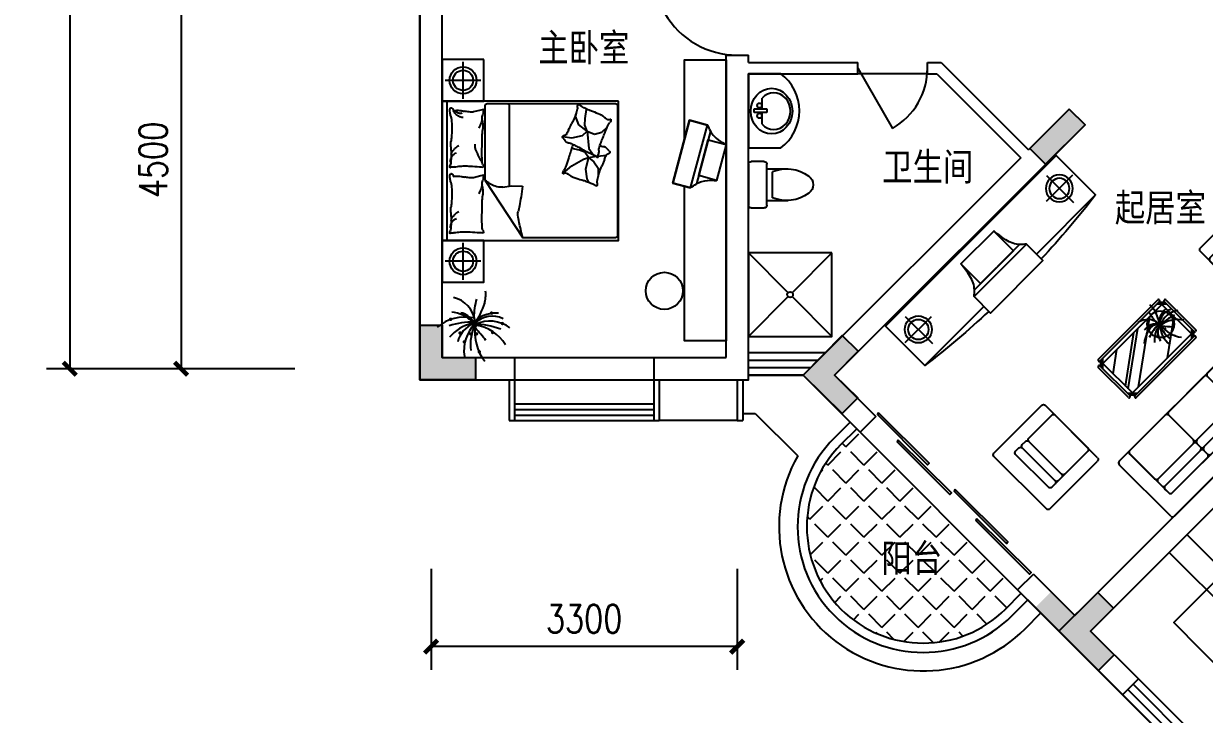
# Model space of a CAD drawing. Header units: millimetres. Extents: x 1169 to 36657, y 626 to 30409.
# Drawn here: x 2919 to 15647, y 15101 to 22548 of the extents above; entities that cross this region are included whole.
import ezdxf
from ezdxf.enums import TextEntityAlignment as Align

# ---------------------------------------------------------------- set-up
doc = ezdxf.new("R2010")
doc.units = ezdxf.units.MM
for name, color, linetype in [('COLUMN', 7, 'Continuous'), ('GROUND', 2, 'Continuous'), ('JIAJU', 30, 'Continuous'), ('PUB_DIM', 3, 'Continuous'), ('PUB_TEXT', 7, 'Continuous'), ('STAIR', 2, 'Continuous'), ('WALL', 4, 'Continuous'), ('WINDOW', 5, 'Continuous'), ('WINDOW_TEXT', 7, 'Continuous'), ('面积线', 1, 'Continuous')]:
    doc.layers.add(name, color=color, linetype=linetype)
doc.styles.add('-黑体', font='simhei.ttf')
doc.styles.add('CHINA', font='romant', dxfattribs={"width": 0.8, "height": 150, "bigfont": 'fs64f'})
doc.styles.add('DIM_FONT', font='SIMPLEX.shx', dxfattribs={"width": 0.8})
doc.styles.add('SIMPLEX', font='SIMPLEX.SHX')
doc.styles.get("Standard").update_dxf_attribs({"font": 'arial.ttf'})
doc.dimstyles.new('DIMN', dxfattribs={"dimtxt": 300, "dimasz": 1, "dimexe": 250, "dimexo": 300, "dimgap": 150, "dimtad": 1, "dimdec": 0, "dimdsep": 46, "dimtxsty": 'DIM_FONT', "dimblk": '_DIMX', "dimblk1": 'ARCHTICK', "dimblk2": 'ARCHTICK', "dimcen": 0.1, "dimclrt": 7, "dimadec": 0, "dimazin": 0, "dimtfac": 1, "dimtdec": 0, "dimtix": 1, "dimtmove": 2, "dimatfit": 3, "dimldrblk": '_DIMX', "dimfxl": 1, "dimtolj": 1, "dimtzin": 0, "dimarcsym": 0})

# ---------------------------------------------------------------- blocks, each defined once
blk = doc.blocks.new('M_C57NTX')
for p, q in [((-427, 268), (-471, 224)), ((-399, 268), (-471, 196)), ((-446, 283), (-446, 278)), ((-436, 293), (473, 293)), ((-436, 268), (473, 268)), ((436, 268), (509, 196)), ((465, 268), (509, 224)), ((483, 283), (483, 278)), ((-496, -226), (-496, 233)), ((-486, 243), (-481, 243)), ((-471, -226), (-471, 233)), ((-431, 72), (-217, 228)), ((-431, -116), (43, 228)), ((-431, -159), (102, 228)), ((-336, -222), (283, 228)), ((509, 233), (509, -226)), ((524, 243), (519, 243)), ((534, 233), (534, -226)), ((106, -222), (469, 42)), ((-486, -236), (-481, -236)), ((-399, -262), (-471, -189)), ((-427, -262), (-471, -218)), ((436, -262), (509, -189)), ((465, -262), (509, -218)), ((524, -236), (519, -236)), ((-446, -277), (-446, -272)), ((473, -262), (-436, -262)), ((473, -287), (-436, -287)), ((483, -277), (483, -272))]:
    blk.add_line(p, q)
blk.add_lwpolyline([(-431, -222), (-431, 228), (469, 228), (469, -222)], close=True)
at = {"const_width": 12}
for points in [[(123, 120, 1), (135, 120, 1)], [(225, 150, 1), (237, 150, 1)], [(253, 126, 1), (265, 126, 1)], [(409, 163, 1), (421, 163, 1)], [(189, 24, 1), (201, 24, 1)], [(264, 18, 1), (276, 18, 1)], [(277, 84, 1), (289, 84, 1)], [(288, 107, 1), (300, 107, 1)], [(294, 93, 1), (306, 93, 1)], [(297, 74, 1), (309, 74, 1)], [(305, 18, 1), (317, 18, 1)], [(308, 87, 1), (320, 87, 1)], [(418, 27, 1), (430, 27, 1)], [(486, 90, 1), (498, 90, 1)], [(220, -38, 1), (232, -38, 1)], [(324, -108, 1), (336, -108, 1)]]:
    blk.add_lwpolyline(points, format="xyb", close=True, dxfattribs=at)
blk.add_circle((308, 86), 144)
for centre, radius, start, end in [((-436, 283), 10, 90, 180), ((-436, 278), 10, 180, 270), ((109, 83), 193, 6.9904, 78.0284), ((781, 125), 490, 163.8561, 179.1105), ((156, 293), 219, 342.9456, 6.4814), ((473, 283), 10, 0, 90), ((473, 278), 10, 270, 0), ((-486, 233), 10, 90, 180), ((-481, 233), 10, 0, 90), ((228, -157), 293, 78.5516, 130.9815), ((110, -88), 259, 48.7581, 83.8624), ((176, 42), 126, 28.8901, 78.4579), ((-395, 504), 810, 328.9873, 340.361), ((421, -27), 169, 62.9909, 135.9102), ((448, -69), 233, 85.8741, 126.9558), ((519, 233), 10, 90, 180), ((524, 233), 10, 0, 90), ((280, -402), 502, 88.3286, 108.729), ((344, -194), 291, 103.0452, 139.7766), ((364, -84), 190, 114.0956, 166.2953), ((482, -98), 260, 134.4861, 189.3762), ((613, -62), 346, 155.0888, 185.9637), ((267, -555), 642, 70.5249, 87.8244), ((624, 28), 325, 171.2496, 218.2333), ((404, -128), 234, 53.3231, 115.7633), ((-1013, -1156), 1790, 39.0488, 42.6799), ((269, -208), 287, 31.315, 82.1378), ((-486, -226), 10, 180, 270), ((-481, -226), 10, 270, 0), ((519, -226), 10, 180, 270), ((524, -226), 10, 270, 0), ((-436, -272), 10, 90, 180), ((-436, -277), 10, 180, 270), ((473, -272), 10, 0, 90), ((473, -277), 10, 270, 0)]:
    blk.add_arc(centre, radius, start, end)
at = {"style": 'DIM_FONT', "width": 0.8, "flags": 9}
for tag in ['XSIZE', 'YSIZE']:
    blk.add_attdef(tag, (0, 0), '', height=0.5, dxfattribs=at)
blk = doc.blocks.new('U_A10HSO')
at = {"layer": 'JIAJU', "rotation": 270}
blk.add_blockref('M_C57NTX', (-293, 19), dxfattribs=at)
at = {"style": 'DIM_FONT', "width": 0.8, "flags": 9}
for tag in ['XSIZE', 'YSIZE']:
    blk.add_attdef(tag, (0, 0), '', height=0.5, dxfattribs=at)
blk = doc.blocks.new('M_C34MSO')
for p, q in [((-1058, -186), (-1058, 600)), ((-1031, 627), (1015, 627)), ((-896, 8), (-896, 627)), ((881, -19), (881, 627)), ((1042, -186), (1042, 600)), ((-869, -19), (881, -19)), ((-1031, -213), (1015, -213))]:
    blk.add_line(p, q)
for points in [[(-869, 196), (-331, 196, 0.414214), (-304, 223), (-304, 600, 0.414214), (-331, 627), (-869, 627, 0.414214), (-896, 600), (-896, 223, 0.414214)], [(-277, 196), (261, 196, 0.414214), (288, 223), (288, 600, 0.414214), (261, 627), (-277, 627, 0.414214), (-304, 600), (-304, 223, 0.414214)], [(315, 196), (854, 196, 0.414214), (881, 223), (881, 600, 0.414214), (854, 627), (315, 627, 0.414214), (288, 600), (288, 223, 0.414214)], [(-869, 89), (-331, 89, 0.414214), (-304, 115), (-304, 169, 0.414214), (-331, 196), (-869, 196, 0.414214), (-896, 169), (-896, 115, 0.414214)], [(-277, 89), (261, 89, 0.414214), (288, 115), (288, 169, 0.414214), (261, 196), (-277, 196, 0.414214), (-304, 169), (-304, 115, 0.414214)], [(315, 89), (854, 89, 0.414214), (881, 115), (881, 169, 0.414214), (854, 196), (315, 196, 0.414214), (288, 169), (288, 115, 0.414214)], [(-869, -19), (-331, -19, 0.414214), (-304, 8), (-304, 62, 0.414214), (-331, 89), (-869, 89, 0.414214), (-896, 62), (-896, 8, 0.414214)], [(-277, -19), (261, -19, 0.414214), (288, 8), (288, 62, 0.414214), (261, 89), (-277, 89, 0.414214), (-304, 62), (-304, 8, 0.414214)], [(315, -19), (854, -19, 0.414214), (881, 8), (881, 62, 0.414214), (854, 89), (315, 89, 0.414214), (288, 62), (288, 8, 0.414214)]]:
    blk.add_lwpolyline(points, format="xyb", close=True)
for centre, start, end in [((-1031, 600), 90, 180), ((1015, 600), 0, 90), ((-869, 8), 180, 270), ((854, 8), 270, 0), ((-1031, -186), 180, 270), ((1015, -186), 270, 0)]:
    blk.add_arc(centre, 26.9, start, end)
at = {"width": 0.8, "flags": 9}
for tag in ['XSIZE', 'YSIZE']:
    blk.add_attdef(tag, (0, 0), '', height=0.5, dxfattribs=at)
blk = doc.blocks.new('U_A8GCQ')
at = {"layer": 'JIAJU', "rotation": 90}
blk.add_blockref('M_C34MSO', (-213, 8), dxfattribs=at)
at = {"style": 'DIM_FONT', "width": 0.8, "flags": 9}
for tag in ['XSIZE', 'YSIZE']:
    blk.add_attdef(tag, (0, 0), '', height=0.5, dxfattribs=at)
blk = doc.blocks.new('_WBLK')
for p, q in [((-0.5, 0.5), (0.5, 0.5)), ((0.5, 0.167), (-0.5, 0.167)), ((0.5, -0.167), (-0.5, -0.167)), ((-0.5, -0.5), (0.5, -0.5))]:
    blk.add_line(p, q)
at = {"layer": 'WINDOW_TEXT', "style": 'SIMPLEX', "flags": 9}
blk.add_attdef('A', text='', height=1, dxfattribs=at).set_placement((0, 1.5), align=Align.MIDDLE)
blk = doc.blocks.new('_DIMX')
at = {"const_width": 50}
blk.add_lwpolyline([(-70, -70), (70, 70)], dxfattribs=at)
blk = doc.blocks.new('*D90')
at = {"layer": 'DEFPOINTS', "color": 0, "transparency": 16777216}
for p in [(6144, 27328), (3416, 18828), (6144, 18828)]:
    blk.add_point(p, dxfattribs=at)
at = {"layer": 'PUB_DIM', "color": 0, "lineweight": -2, "transparency": 16777216}
for p, q in [((5844, 27328), (3166, 27328)), ((3416, 27327), (3416, 18829)), ((5844, 18828), (3166, 18828))]:
    blk.add_line(p, q, dxfattribs=at)
for p, rotation in [((3416, 27328), 90), ((3416, 18828), 270)]:
    blk.add_blockref('_DIMX', p, dxfattribs=dict(at, rotation=rotation))
at = {"layer": 'PUB_DIM', "color": 7, "transparency": 16777216, "insert": (3116, 23078), "char_height": 300, "attachment_point": 5, "rotation": 90, "style": 'DIM_FONT'}
blk.add_mtext('\\A1;8500', dxfattribs=at)
blk = doc.blocks.new('_ARCHTICK')
at = {"color": 0, "linetype": 'ByBlock', "const_width": 0.15}
blk.add_lwpolyline([(-0.5, -0.5), (0.5, 0.5)], dxfattribs=at)
blk = doc.blocks.new('*D94')
at = {"layer": 'DEFPOINTS', "color": 0, "transparency": 16777216}
for p in [(6144, 23328), (4616, 18828), (6144, 18828)]:
    blk.add_point(p, dxfattribs=at)
at = {"layer": 'PUB_DIM', "color": 0, "lineweight": -2, "transparency": 16777216}
for p, q in [((5844, 23328), (4366, 23328)), ((4616, 23327), (4616, 18829)), ((5844, 18828), (4366, 18828))]:
    blk.add_line(p, q, dxfattribs=at)
for p, rotation in [((4616, 23328), 90), ((4616, 18828), 270)]:
    blk.add_blockref('_DIMX', p, dxfattribs=dict(at, rotation=rotation))
at = {"layer": 'PUB_DIM', "color": 7, "transparency": 16777216, "insert": (4316, 21078), "char_height": 300, "attachment_point": 5, "rotation": 90, "style": 'DIM_FONT'}
blk.add_mtext('\\A1;4500', dxfattribs=at)
blk = doc.blocks.new('*D95')
at = {"layer": 'DEFPOINTS', "color": 0, "transparency": 16777216}
for p in [(7311, 16972), (10611, 16972), (7311, 15832)]:
    blk.add_point(p, dxfattribs=at)
at = {"layer": 'PUB_DIM', "color": 0, "lineweight": -2, "transparency": 16777216}
for p, q in [((7311, 16672), (7311, 15582)), ((10611, 16672), (10611, 15582)), ((10610, 15832), (7312, 15832))]:
    blk.add_line(p, q, dxfattribs=at)
at = {"layer": 'PUB_DIM', "color": 0, "lineweight": -2, "transparency": 16777216, "rotation": 180}
blk.add_blockref('_DIMX', (7311, 15832), dxfattribs=at)
at = {"layer": 'PUB_DIM', "color": 0, "lineweight": -2, "transparency": 16777216}
blk.add_blockref('_DIMX', (10611, 15832), dxfattribs=at)
at = {"layer": 'PUB_DIM', "color": 7, "transparency": 16777216, "insert": (8961, 16132), "char_height": 300, "attachment_point": 5, "style": 'DIM_FONT'}
blk.add_mtext('\\A1;3300', dxfattribs=at)
blk = doc.blocks.new('00417160123020')
for p, q in [((-750, 90), (750, 90)), ((-750, 29.7), (750, 29.7)), ((-750, -29.7), (750, -29.7)), ((-750, -90), (750, -90))]:
    blk.add_line(p, q)
at = {"style": 'SIMPLEX', "flags": 9}
blk.add_attdef('A', text='', height=1, dxfattribs=at).set_placement((0, 0), align=Align.MIDDLE)
blk = doc.blocks.new('M_C33SQR')
for p, q in [((392, 780), (-408, 780)), ((-433, 755), (-433, 25)), ((417, 755), (417, 25)), ((242, 600), (-258, 600)), ((267, 575), (267, 0)), ((392, 0), (-408, 0))]:
    blk.add_line(p, q)
for points in [[(242, 600), (-258, 600, 0.414214), (-283, 575), (-283, 525, 0.414214), (-258, 500), (242, 500, 0.414214), (267, 525), (267, 575, 0.414214)], [(242, 500), (-258, 500, 0.414214), (-283, 475), (-283, 425, 0.414214), (-258, 400), (242, 400, 0.414214), (267, 425), (267, 475, 0.414214)], [(242, 400), (-258, 400, 0.414214), (-283, 375), (-283, 25, 0.414214), (-258, 0), (242, 0, 0.414214), (267, 25), (267, 375, 0.414214)]]:
    blk.add_lwpolyline(points, format="xyb", close=True)
for centre, start, end in [((-408, 755), 90, 180), ((392, 755), 0, 90), ((242, 575), 0, 90), ((-408, 25), 180, 270), ((392, 25), 270, 0)]:
    blk.add_arc(centre, 25, start, end)
at = {"width": 0.8, "flags": 9}
for tag in ['XSIZE', 'YSIZE']:
    blk.add_attdef(tag, (0, 0), '', height=0.5, dxfattribs=at)
blk = doc.blocks.new('TV')
at = {"layer": 'JIAJU'}
for points in [[(-250, 350), (-250, -350), (-450, -350), (-450, 350)], [(-200, 200), (-200, -200), (0, -200), (0, 200)]]:
    blk.add_lwpolyline(points, close=True, dxfattribs=at)
for points in [[(-250, 350), (-450, 350), (-450, -350), (-250, -350)], [(-200, -294), (-200, 294)]]:
    blk.add_lwpolyline(points, dxfattribs=at)
for points in [[(-250, 350), (-219, 313), (-131, 209), (10, 204), (0, 200)], [(-250, -350), (-219, -313), (-131, -209), (10, -204), (0, -200)]]:
    blk.add_open_spline(points, degree=3, knots=[0, 0, 0, 0, 140.571181, 395.440063, 395.440063, 395.440063, 395.440063], dxfattribs=at)
blk = doc.blocks.new('_DBLK')
blk.add_line((-0.5, 0), (0, -0.866))
blk.add_arc((-0.5, 0), 1, 300, 0)
at = {"style": 'SIMPLEX', "flags": 9}
blk.add_attdef('A', text='', height=1, dxfattribs=at).set_placement((0, 1.5), align=Align.MIDDLE)
blk = doc.blocks.new('M_C54TQD')
for p, q in [((0, -52), (1500, -52)), ((26, -509), (26, -1968)), ((853, -489), (46, -489)), ((853, -489), (1472, -916)), ((46, -761), (915, -761)), ((1472, -1968), (1472, -916)), ((381, -1368), (395, -1471)), ((778, -1368), (698, -1472)), ((161, -1514), (137, -1518)), ((255, -1552), (161, -1514)), ((395, -1471), (369, -1593)), ((528, -1559), (509, -1470)), ((698, -1472), (623, -1603)), ((90, -1638), (87, -1645)), ((188, -1621), (90, -1638)), ((257, -1618), (188, -1621)), ((324, -1645), (255, -1552)), ((324, -1645), (257, -1618)), ((369, -1593), (324, -1645)), ((324, -1645), (510, -1664)), ((324, -1645), (355, -1728)), ((548, -1617), (528, -1559)), ((605, -1658), (548, -1617)), ((623, -1603), (605, -1658)), ((605, -1658), (734, -1626)), ((734, -1626), (837, -1640)), ((837, -1640), (873, -1660)), ((355, -1728), (335, -1810)), ((510, -1664), (560, -1700)), ((560, -1700), (572, -1709)), ((592, -1767), (580, -1861)), ((605, -1658), (594, -1752)), ((605, -1658), (655, -1721)), ((655, -1721), (720, -1769)), ((720, -1769), (813, -1769)), ((335, -1810), (281, -1873)), ((46, -1988), (1452, -1988))]:
    blk.add_line(p, q)
blk.add_lwpolyline([(0, -2000), (0, 0), (1500, 0), (1500, -2000)], close=True)
for points in [[(101, -127, -0.263368), (73, -108, -0.494818), (82, -89, -0.049225), (100, -88, -0.036831), (124, -89, -0.031893), (161, -97, 0.035782), (195, -104, 0.032941), (285, -110, 0.026564), (396, -104, 0.017905), (434, -99, -0.033397), (454, -97, -0.03204), (491, -97, 0.018442), (555, -101, 0.010837), (620, -100, 0.014624), (668, -97, 0.111249), (691, -89, -0.153708), (708, -86, -0.076444), (715, -87, -0.215512), (717, -89, -0.585858), (714, -92, 0.363489), (709, -95, 0.191716), (709, -106, -0.129675), (711, -123, -0.01735), (708, -140, 0.019326), (706, -155, 0.018818), (699, -223, 0.021828), (698, -283, 0.006204), (700, -316, 0.001963), (706, -423, 0.028341), (710, -459, -0.117014), (709, -468, -0.36606), (708, -469, -0.03973), (694, -466, -0.048309), (681, -461, 0.062981), (670, -457, 0.04058), (647, -454, 0.014345), (580, -451, 0.005484), (454, -452, 0.007153), (358, -455, 0.008762), (316, -458, -0.008153), (270, -461, -0.06251), (213, -456, 0.078669), (167, -454, 0.047825), (145, -459, -0.034494), (114, -466, -0.023571), (89, -469, -0.510228), (88, -468), (95, -438), (116, -356, 0.073041), (118, -336, 0.023305), (112, -275, 0.018299), (108, -252, -0.01097), (101, -214, -0.042281), (98, -180, -0.027201), (101, -126)], [(101, -127, -0.077379), (136, -152, -0.077379), (161, -187, -0.047525), (171, -211, -0.047525), (176, -238)], [(575, -101, 0.027842), (551, -111, 0.048685), (539, -119, 0.023666), (511, -144, 0.031223), (492, -164, 0.046801), (486, -172, 0.023191), (478, -189)], [(657, -95, 0.088153), (622, -98, 0.088153), (591, -114, 0.077547), (569, -135, 0.077547), (555, -162)], [(810, -127, -0.263368), (782, -108, -0.494818), (791, -89, -0.049225), (809, -88, -0.036831), (833, -89, -0.031893), (871, -97, 0.035782), (905, -104, 0.032941), (994, -110, 0.026564), (1106, -104, 0.017905), (1143, -99, -0.033397), (1163, -97, -0.03204), (1200, -97, 0.018442), (1265, -101, 0.010837), (1329, -100, 0.014624), (1377, -97, 0.111249), (1400, -89, -0.153708), (1417, -86, -0.076444), (1424, -87, -0.215512), (1426, -89, -0.585858), (1423, -92, 0.363489), (1419, -95, 0.191716), (1419, -106, -0.129675), (1421, -123, -0.01735), (1418, -140, 0.019326), (1415, -155, 0.018818), (1408, -223, 0.021828), (1407, -283, 0.006204), (1409, -316, 0.001963), (1415, -423, 0.028341), (1419, -459, -0.117014), (1419, -468, -0.36606), (1417, -469, -0.03973), (1404, -466, -0.048309), (1390, -461, 0.062981), (1379, -457, 0.04058), (1356, -454, 0.014345), (1289, -451, 0.005484), (1164, -452, 0.007153), (1067, -455, 0.008762), (1025, -458, -0.008153), (979, -461, -0.06251), (922, -456, 0.078669), (877, -454, 0.047825), (854, -459, -0.034494), (823, -466, -0.023571), (798, -469, -0.510228), (797, -468), (805, -438), (825, -356, 0.073041), (827, -336, 0.023305), (821, -275, 0.018299), (817, -252, -0.01097), (810, -214, -0.042281), (807, -180, -0.027201), (810, -126)], [(1284, -101, 0.027842), (1260, -111, 0.048685), (1248, -119, 0.023666), (1220, -144, 0.031223), (1201, -164, 0.046801), (1196, -172, 0.023191), (1188, -189)], [(1366, -95, 0.088153), (1332, -98, 0.088153), (1300, -114, 0.077547), (1279, -135, 0.077547), (1265, -162)], [(99, -143, -0.05369), (114, -156, -0.070312), (122, -168, -0.015448), (125, -177, -0.013244), (129, -187, -0.082127), (132, -205, -0.064164), (129, -228)], [(661, -455, 0.016108), (622, -429, 0.024599), (595, -414, 0.009477), (546, -391, 0.015937), (516, -378, 0.072521), (500, -375, 0.033339), (463, -375)], [(191, -454, 0.009729), (219, -445, 0.009729), (246, -435, 0.007971), (267, -426, 0.007971), (289, -416)], [(853, -489, -0.085272), (917, -599, -0.124044), (926, -686), (912, -782), (914, -912)], [(901, -454, 0.009729), (928, -445, 0.009729), (955, -435, 0.007971), (977, -426, 0.007971), (998, -416)], [(914, -912, 0.007867), (1032, -894, 0.009508), (1128, -876, 0.006616), (1193, -862, -0.023828), (1212, -858, -0.080713), (1230, -859, -0.009591), (1383, -891, -0.013133), (1416, -899, -0.007859), (1472, -916)], [(464, -1480, 0.025626), (476, -1478, 0.0108), (605, -1436, 0.00456), (692, -1405, 0.01125), (727, -1391, 0.069394), (746, -1380, -0.079756), (763, -1371, -0.106399), (778, -1368, -0.328642), (782, -1372, -0.299547), (779, -1378, 0.189917), (774, -1387, 0.033518), (773, -1397, 0.075627), (773, -1402, 0.053489), (776, -1410, 0.017838), (788, -1432, 0.038394), (805, -1456, -0.059529), (816, -1472, -0.035943), (826, -1498, -0.011245), (852, -1585, -0.006203), (862, -1624, 0.010783), (868, -1647, 0.019485), (873, -1660, 0.005062), (892, -1710, 0.101392), (909, -1736, -0.223768), (914, -1749, -0.25558), (911, -1754, -0.081563), (895, -1759, -0.071805), (878, -1759, 0.069985), (861, -1759, 0.03546), (801, -1772, 0.029432), (732, -1797, 0.001554), (699, -1811, -0.00152), (665, -1826, -0.004735), (629, -1840, 0.00382), (586, -1859, 0.296001), (564, -1891, -0.649774), (542, -1900, -0.02319), (538, -1895, 0.0288), (534, -1892, 0.005727), (527, -1886, -0.004358), (519, -1878, -0.027528), (502, -1861, -0.046214), (493, -1850, -0.194121), (490, -1833, 0.133719), (489, -1809, 0.005779), (482, -1787, 0.008882)]]:
    blk.add_lwpolyline(points, format="xyb")
blk.add_lwpolyline([(58, -1583, 0.101392), (40, -1559, -0.223768), (34, -1546, -0.25558), (36, -1541, -0.081563), (52, -1535, -0.071805), (69, -1534, 0.069985), (86, -1532, 0.03546), (145, -1515, 0.029432), (211, -1485, 0.001554), (244, -1468, -0.00152), (276, -1451, -0.004735), (311, -1433, 0.00382), (353, -1412, 0.296001), (372, -1378, -0.649774), (393, -1367, -0.02319), (398, -1372, 0.0288), (402, -1375, 0.005727), (409, -1380, -0.004358), (418, -1387, -0.027528), (436, -1403, -0.046214), (445, -1414, -0.194121), (450, -1430, 0.133719), (453, -1454, 0.011505), (471, -1496, 0.008882), (497, -1550, 0.012426), (535, -1618, -0.033612), (547, -1644), (570, -1701), (588, -1744, 0.224341), (603, -1757, -0.722772), (603, -1766, -0.103513), (599, -1767, 0.053465), (592, -1767, 0.030109), (569, -1772, -0.031436), (547, -1776, -0.05324), (532, -1776, 0.05518), (517, -1777, 0.056271), (492, -1783, 0.0108), (366, -1835, 0.00456), (281, -1873, 0.01125), (247, -1889, 0.069394), (229, -1902, -0.079756), (213, -1912, -0.106399), (199, -1915, -0.328642), (195, -1912, -0.299547), (196, -1906, 0.189917), (201, -1896, 0.033518), (202, -1886, 0.075627), (201, -1882, 0.053489), (197, -1874, 0.017838), (184, -1853, 0.038394), (165, -1830, -0.059529), (153, -1815, -0.035943), (140, -1790, -0.011245), (108, -1705, -0.006203), (95, -1667, 0.010783), (87, -1645, 0.019485), (82, -1632, 0.005062)], format="xyb", close=True)
for centre, start, end in [((46, -509), 90, 180), ((46, -741), 180, 270), ((46, -1968), 180, 270), ((1452, -1968), 270, 0)]:
    blk.add_arc(centre, 20, start, end)
at = {"style": 'DIM_FONT', "width": 0.8, "flags": 9}
for tag in ['XSIZE', 'YSIZE']:
    blk.add_attdef(tag, (0, 0), '', height=0.5, dxfattribs=at)
blk = doc.blocks.new('U_A4GEV')
at = {"layer": 'JIAJU', "yscale": 0.95, "rotation": 270}
blk.add_blockref('M_C54TQD', (0, 1500), dxfattribs=at)
at = {"style": 'DIM_FONT', "width": 0.8, "flags": 9}
for tag in ['XSIZE', 'YSIZE']:
    blk.add_attdef(tag, (0, 0), '', height=0.5, dxfattribs=at)
blk = doc.blocks.new('M_F19')
at = {"const_width": 30}
for points in [[(269, 190, 1), (299, 190, 1)], [(-446, 82, 1), (-416, 82, 1)], [(-192, 156, 1), (-162, 156, 1)], [(-123, 99, 1), (-93, 99, 1)], [(-61, -8, 1), (-31, -8, 1)], [(-34, 49, 1), (-4, 49, 1)], [(-20, 16, 1), (10, 16, 1)], [(14, 0, 1), (44, 0, 1)], [(461, 8, 1), (491, 8, 1)], [(-281, -157, 1), (-251, -157, 1)], [(-96, -173, 1), (-66, -173, 1)], [(-13, -33, 1), (17, -33, 1)], [(7, -173, 1), (37, -173, 1)], [(289, -149, 1), (319, -149, 1)], [(-206, -314, 1), (-176, -314, 1)], [(56, -487, 1), (86, -487, 1)]]:
    blk.add_lwpolyline(points, format="xyb", close=True, dxfattribs=at)
for centre, radius, start, end in [((-483, -9), 482, 6.9904, 78.0284), ((1199, 96), 1225, 163.8561, 179.1105), ((-364, 515), 548, 342.9456, 6.4814), ((-1741, 1044), 2026, 328.9873, 340.361), ((-185, -611), 732, 78.5516, 130.9815), ((-55, -1223), 1256, 88.3286, 108.729), ((104, -701), 728, 103.0452, 139.7766), ((-480, -437), 647, 48.7581, 83.8624), ((155, -426), 476, 114.0956, 166.2953), ((-315, -111), 315, 28.8901, 78.4579), ((298, -285), 422, 62.9909, 135.9102), ((257, -536), 586, 53.3231, 115.7633), ((366, -391), 582, 85.8741, 126.9558), ((450, -463), 649, 134.4861, 189.3762), ((779, -372), 864, 155.0888, 185.9637), ((-87, -1604), 1605, 70.5249, 87.8244), ((805, -149), 813, 171.2496, 218.2333), ((-3288, -3108), 4475, 39.0488, 42.6799), ((-83, -736), 718, 31.315, 82.1378)]:
    blk.add_arc(centre, radius, start, end)
at = {"width": 0.8, "flags": 9}
for tag in ['XSIZE', 'YSIZE']:
    blk.add_attdef(tag, (0, 0), '', height=0.5, dxfattribs=at)
blk = doc.blocks.new('U_C0KIT')
at = {"layer": 'JIAJU', "xscale": 0.76923, "yscale": 0.76923, "zscale": 0.76923}
blk.add_blockref('M_F19', (0, 0), dxfattribs=at)
at = {"style": 'DIM_FONT', "width": 0.8, "flags": 9}
for tag in ['XSIZE', 'YSIZE']:
    blk.add_attdef(tag, (0, 0), '', height=0.5, dxfattribs=at)
blk = doc.blocks.new('U_A6GYP')
at = {"layer": 'JIAJU'}
for p, q in [((-225, 425), (-225, 25)), ((-418, 225), (-32, 225))]:
    blk.add_line(p, q, dxfattribs=at)
blk.add_lwpolyline([(-450, 0), (0, 0), (0, 450), (-450, 450)], close=True, dxfattribs=at)
for radius in [145, 109]:
    blk.add_circle((-225, 225), radius, dxfattribs=at)
at = {"style": 'DIM_FONT', "width": 0.8, "flags": 9}
for tag in ['XSIZE', 'YSIZE']:
    blk.add_attdef(tag, (0, 0), '', height=0.5, dxfattribs=at)
blk = doc.blocks.new('U_B3YBY')
at = {"layer": 'JIAJU', "color": 9}
for p, q in [((-170, 200), (-170, 430)), ((170, 200), (170, 430)), ((-140, 260), (140, 260)), ((-250, 30), (-250, 170)), ((-220, 200), (220, 200)), ((250, 170), (250, 30)), ((220, 0), (-220, 0))]:
    blk.add_line(p, q, dxfattribs=at)
for centre, radius, start, end in [((227, 413), 398, 143.3619, 202.5495), ((0, 590), 110, 33.4509, 146.5491), ((-227, 413), 398, 337.4505, 36.6381), ((-220, 170), 30, 90, 180), ((220, 170), 30, 0, 90), ((-220, 30), 30, 180, 270), ((220, 30), 30, 270, 0)]:
    blk.add_arc(centre, radius, start, end, dxfattribs=at)
at = {"style": 'DIM_FONT', "width": 0.8, "flags": 9}
for tag in ['XSIZE', 'YSIZE']:
    blk.add_attdef(tag, (0, 0), '', height=0.5, dxfattribs=at)
blk = doc.blocks.new('U_B1IZM')
at = {"layer": 'JIAJU', "xscale": -1, "rotation": 270}
blk.add_blockref('U_B3YBY', (0, 0), dxfattribs=at)
at = {"style": 'DIM_FONT', "width": 0.8, "flags": 9}
for tag in ['XSIZE', 'YSIZE']:
    blk.add_attdef(tag, (0, 0), '', height=0.5, dxfattribs=at)
blk = doc.blocks.new('_C2MJO')
at = {"layer": 'JIAJU'}
for p, q in [((0, 275), (0, -275)), ((-266, 0), (266, 0)), ((0, 0), (-294, 0))]:
    blk.add_line(p, q, dxfattribs=at)
for radius in [200, 150]:
    blk.add_circle((0, 0), radius, dxfattribs=at)
at = {"style": 'DIM_FONT', "width": 0.8, "flags": 9}
for tag in ['XSIZE', 'YSIZE']:
    blk.add_attdef(tag, (0, 0), '', height=0.5, dxfattribs=at)
blk = doc.blocks.new('U_A8KZN')
at = {"layer": 'JIAJU'}
for points in [[(350, -400), (600, -400), (600, 400), (350, 400)], [(300, 344), (300, -344)]]:
    blk.add_lwpolyline(points, dxfattribs=at)
for points in [[(350, -400), (350, 400), (600, 400), (600, -400)], [(300, -250), (300, 250), (0, 250), (0, -250)]]:
    blk.add_lwpolyline(points, close=True, dxfattribs=at)
for points in [[(350, 400), (319, 363), (231, 259), (-10, 254), (0, 250)], [(350, -400), (319, -363), (231, -259), (-10, -254), (0, -250)]]:
    blk.add_open_spline(points, degree=3, knots=[0, 0, 0, 0, 140.571181, 395.440063, 395.440063, 395.440063, 395.440063], dxfattribs=at)
at = {"style": 'DIM_FONT', "width": 0.8, "flags": 9}
for tag in ['XSIZE', 'YSIZE']:
    blk.add_attdef(tag, (0, 0), '', height=0.5, dxfattribs=at)
blk = doc.blocks.new('U_A2EHK')
at = {"layer": 'JIAJU'}
for points in [[(-674, 400, -0.023721), (-600, 1300)], [(-600, -1300, -0.023721), (-674, -400, -0.022437)]]:
    blk.add_lwpolyline(points, format="xyb", dxfattribs=at)
blk.add_lwpolyline([(-600, 400), (-600, 1300), (0, 1300), (0, -1300), (-600, -1300), (-600, -400)], dxfattribs=at)
at = {"layer": 'JIAJU', "xscale": 0.72727, "yscale": 0.72727, "zscale": 0.72727}
blk.add_blockref('_C2MJO', (-275, 1075), dxfattribs=at)
at = {"layer": 'JIAJU', "rotation": 180}
blk.add_blockref('U_A8KZN', (-100, 0), dxfattribs=at)
at = {"layer": 'JIAJU', "xscale": -0.72727, "yscale": 0.72727, "zscale": 0.72727, "rotation": 180}
blk.add_blockref('_C2MJO', (-275, -1075), dxfattribs=at)
at = {"style": 'DIM_FONT', "width": 0.8, "flags": 9}
for tag in ['XSIZE', 'YSIZE']:
    blk.add_attdef(tag, (0, 0), '', height=0.5, dxfattribs=at)
blk = doc.blocks.new('M_E33IEP')
at = {"linetype": 'Continuous'}
for p, q in [((135, 135), (135, 20)), ((44, -21), (44, 20)), ((44, 20), (194, 20)), ((194, 20), (194, -21)), ((194, -21), (44, -21)), ((135, -21), (135, -144))]:
    blk.add_line(p, q, dxfattribs=at)
for centre, radius in [((248, -5), 246), ((106, 56), 26.7), ((105, -55), 26.7)]:
    blk.add_circle(centre, radius, dxfattribs=at)
blk.add_arc((274, -5), 197, 225.2527, 134.7473, dxfattribs=at)
at = {"style": 'DIM_FONT', "width": 0.8, "flags": 9}
for tag in ['XSIZE', 'YSIZE']:
    blk.add_attdef(tag, (0, 0), '', height=0.5, dxfattribs=at)
at = {"linetype": 'Continuous', "style": 'CHINA', "width": 0.8, "flags": 9}
for tag in ['XSIZE', 'YSIZE']:
    blk.add_attdef(tag, (2, -251), '', height=150, dxfattribs=at)
blk = doc.blocks.new('U_B0XZV')
at = {"layer": 'JIAJU', "xscale": 0.91278, "rotation": 270}
blk.add_blockref('M_E33IEP', (1, 40), dxfattribs=at)
at = {"style": 'DIM_FONT', "width": 0.8, "flags": 9}
for tag in ['XSIZE', 'YSIZE']:
    blk.add_attdef(tag, (0, 0), '', height=0.5, dxfattribs=at)

msp = doc.modelspace()

# ---------------------------------------------------------------- hatches: boundary and pattern name
at = {"layer": 'COLUMN'}
for points in [[(14190.5, 21625.6), (14020.8, 21455.9), (13766.2, 21201.4), (13935.9, 21031.7), (14360.2, 21455.9)], [(7191.4, 19297.9), (7431.4, 19297.9), (7431.4, 18947.9), (7791.4, 18947.9), (7791.4, 18707.9), (7191.4, 18707.9)], [(11742.5, 18343.3), (11910.9, 18514.3), (11661.5, 18759.8), (11914.1, 19016.4), (11743.1, 19184.7), (11322.1, 18757.2)], [(14666.7, 16247), (14497, 16416.7), (14249.5, 16169.2), (13994.9, 16423.8), (13825.2, 16254.1), (14249.5, 15829.8)], [(14497, 16416.7), (14666.7, 16247), (14419.2, 15999.5), (14673.8, 15745), (14504.1, 15575.3), (14079.8, 15999.5)]]:
    msp.add_hatch(color=256, dxfattribs=at).paths.add_polyline_path(points)
at = {"layer": 'JIAJU'}
h = msp.add_hatch(dxfattribs=at)
h.set_pattern_fill('ANGLE', color=256, scale=1000, angle=45, style=0)
h.set_pattern_definition([(45, (10615.55, 8261), (-194.4544, 194.4544), [200, -75]), (135, (10615.55, 8261), (-194.4544, -194.4544), [200, -75])])
h.paths.add_polyline_path([(11937.3, 18142.1), (11898.9, 18180.4), (11729.2, 18010.7, 1), (13503, 16236.9), (13672.7, 16406.6), (13634.3, 16445)])
h.paths.add_polyline_path([(12104.3, 16498.6), (12927.8, 16498.6), (12927.8, 17085.9), (12104.3, 17085.9)], flags=24)

# ---------------------------------------------------------------- linework, layer by layer
at = {"layer": 'COLUMN'}
for points in [[(14190.5, 21625.6), (14020.8, 21455.9), (14020.8, 21455.9), (13766.2, 21201.4), (13935.9, 21031.7), (14360.2, 21455.9)], [(7191.4, 19297.9), (7431.4, 19297.9), (7431.4, 18947.9), (7791.4, 18947.9), (7791.4, 18707.9), (7191.4, 18707.9)], [(11742.5, 18343.3), (11910.9, 18514.3), (11661.5, 18759.8), (11914.1, 19016.4), (11743.1, 19184.7), (11322.1, 18757.2)], [(14497, 16416.7), (14666.7, 16247), (14419.2, 15999.5), (14673.8, 15745), (14504.1, 15575.3), (14079.8, 15999.5)]]:
    msp.add_lwpolyline(points, close=True, dxfattribs=at)
at = {"layer": 'GROUND'}
msp.add_line((12661.7, 22007.9), (11911.7, 22007.9), dxfattribs=at)
at = {"layer": 'JIAJU'}
for p, q in [((10731.4, 20075.8), (11160.2, 19647)), ((11631.4, 20075.8), (11202.6, 19647)), ((11160.2, 19604.6), (10731.4, 19175.8)), ((11202.6, 19604.6), (11631.4, 19175.8))]:
    msp.add_line(p, q, dxfattribs=at)
for points in [[(10041.4, 21299), (10041.4, 22157.9), (10491.4, 22157.9), (10491.4, 19127.9), (10041.4, 19127.9), (10041.4, 20795.6)], [(11081.4, 22007.9), (11081.4, 22007.9), (10731.4, 22007.9), (10731.4, 21207.9), (11081.4, 21207.9)]]:
    msp.add_lwpolyline(points, dxfattribs=at)
msp.add_lwpolyline([(11081.4, 21207.9, 0.5007866), (11081.4, 22007.9)], format="xyb", dxfattribs=at)
msp.add_lwpolyline([(11631.4, 20075.8), (10731.4, 20075.8), (10731.4, 19175.8), (11631.4, 19175.8)], close=True, dxfattribs=at)
for centre, radius in [((9826, 19666.7), 200), ((11181.4, 19625.8), 30)]:
    msp.add_circle(centre, radius, dxfattribs=at)
at = {"layer": 'PUB_DIM'}
msp.add_lwpolyline([(16191.1, 16967.8), (15316.7, 16093.5), (16176, 15223.1), (18221.1, 17268.2)], dxfattribs=at)
at = {"layer": 'STAIR'}
for p, q in [((15458.6, 17039), (16247.1, 16250.5)), ((15267.7, 16848), (16056.2, 16059.6))]:
    msp.add_line(p, q, dxfattribs=at)
at = {"layer": 'WALL'}
for p, q in [((7191.4, 18707.9), (7191.4, 23447.9)), ((7431.4, 18947.9), (7431.4, 23207.9)), ((10491.4, 18947.9), (10491.4, 22207.9)), ((10491.4, 22207.9), (10731.4, 22207.9)), ((10731.4, 22127.9), (10731.4, 22207.9)), ((10731.4, 22127.9), (11911.7, 22127.9)), ((11911.7, 22007.9), (11911.7, 22127.9)), ((12661.7, 22007.9), (12661.7, 22127.9)), ((12661.7, 22127.9), (12811.4, 22127.9)), ((12811.4, 22127.9), (13752.1, 21187.2)), ((10731.4, 18707.9), (10731.4, 22007.9)), ((10731.4, 22007.9), (11911.7, 22007.9)), ((12661.7, 22007.9), (12761.7, 22007.9)), ((12761.7, 22007.9), (13667.2, 21102.4)), ((14190.5, 21625.6), (13752.1, 21187.2)), ((14190.5, 21625.6), (14360.2, 21455.9)), ((14360.2, 21455.9), (11661.5, 18757.2)), ((13667.2, 21102.4), (11322.1, 18757.2)), ((14249.5, 16169.2), (17441.2, 19360.9)), ((14419.2, 15999.5), (17540.6, 19120.9)), ((7431.4, 18947.9), (10491.4, 18947.9)), ((8211.4, 18947.9), (8211.4, 18267.9)), ((9711.4, 18947.9), (9711.4, 18267.9)), ((11322.1, 18757.2), (11937.3, 18142.1)), ((11661.5, 18757.2), (12107, 18311.8)), ((7191.4, 18707.9), (8151.4, 18707.9)), ((8151.4, 18707.9), (8151.4, 18267.9)), ((9771.4, 18707.9), (9771.4, 18267.9)), ((9771.4, 18707.9), (10731.4, 18707.9)), ((10611.4, 18707.9), (10611.4, 18267.9)), ((10671.4, 18707.9), (10671.4, 18267.9)), ((8151.4, 18267.9), (8211.4, 18267.9)), ((9711.4, 18267.9), (9771.4, 18267.9)), ((10611.4, 18267.9), (10671.4, 18267.9)), ((12107, 18311.8), (11937.3, 18142.1)), ((13804, 16614.7), (13634.3, 16445)), ((13804, 16614.7), (14249.5, 16169.2)), ((13634.3, 16445), (14765.7, 15313.6)), ((14419.2, 15999.5), (14935.4, 15483.3)), ((14935.4, 15483.3), (14765.7, 15313.6))]:
    msp.add_line(p, q, dxfattribs=at)
at = {"layer": 'WINDOW'}
for p, q in [((11562.1, 18997.2), (10731.4, 18997.2)), ((8211.4, 18947.9), (9711.4, 18947.9)), ((11482.1, 18917.2), (10731.4, 18917.2)), ((11402.1, 18837.2), (10731.4, 18837.2)), ((11322.1, 18757.2), (10731.4, 18757.2)), ((10671.4, 18346.1), (10806.2, 18346.1)), ((10806.2, 18346.1), (11263.3, 17889.1)), ((10611.4, 18267.9), (9771.4, 18267.9)), ((11658.5, 18081.4), (11828.2, 18251.1)), ((11729.2, 18010.7), (11898.9, 18180.4)), ((11937.3, 18142.1), (13634.3, 16445)), ((13503, 16236.9), (13672.7, 16406.6)), ((13573.7, 16166.2), (13743.4, 16335.9)), ((13715.1, 16024.8), (13884.8, 16194.5))]:
    msp.add_line(p, q, dxfattribs=at)
for points in [[(12134.9, 18351.8), (12122.1, 18333.7), (12663.9, 17791.8), (12681.5, 17809.5)], [(12346.9, 18058.8), (12334, 18040.7), (12902.2, 17472.5), (12919.7, 17490.2)], [(12962.4, 17524.4), (12949.6, 17506.2), (13512.5, 16943.3), (13530, 16960.9)], [(13195.4, 17210.3), (13182.5, 17192.1), (13761.2, 16613.5), (13778.8, 16631.1)]]:
    msp.add_lwpolyline(points, close=True, dxfattribs=at)
for radius, start in [(1354.2, 135), (1254.2, 135), (1554.2, 150.50476)]:
    msp.add_arc((12616.1, 17123.8), radius, start, 315, dxfattribs=at)
at = {"layer": '面积线'}
msp.add_lwpolyline([(24191.4, 26247.9), (21691.4, 26247.9), (21691.4, 27327.9), (18131.4, 27327.9), (18131.4, 26247.9), (15631.4, 26247.9), (15631.4, 26847.9), (9991.4, 26847.9), (9991.4, 26247.9), (8191.4, 26247.9), (8191.4, 23447.9), (7191.4, 23447.9), (7191.4, 18707.9), (8151.4, 18707.9), (10731.4, 18707.9), (10731.4, 18757.2), (11322.1, 18757.2), (11828.2, 18251.1), (11658.5, 18081.4, 1), (13573.7, 16166.2), (13743.4, 16335.9), (16017.3, 14062)], format="xyb", dxfattribs=at)

# ---------------------------------------------------------------- block references
at = {"layer": 'JIAJU'}
for name, p, rotation in [('U_A6GYP', (7431.4, 22161), 179.9999999998961), ('U_B0XZV', (10795.1, 21607.9), 89.99999999989609), ('U_B1IZM', (10731.4, 20811.1), 359.9999999998961), ('U_A2EHK', (13129.4, 20205.3), 134.9999999998959), ('M_C33SQR', (15888.4, 19804.4), 314.9999999999999), ('U_A6GYP', (7431.4, 20211), 179.9999999998961), ('U_A10HSO', (14824.9, 19248.5), 134.9999999998961), ('U_A8GCQ', (16046.5, 17960.7), 314.9999999998961)]:
    msp.add_blockref(name, p, dxfattribs=dict(at, rotation=rotation))
at = {"layer": 'JIAJU', "xscale": -1}
for name, p, rotation in [('U_A4GEV', (7431.4, 20211), 359.9999999998961), ('M_C33SQR', (14219.2, 18145), 134.9999999997919)]:
    msp.add_blockref(name, p, dxfattribs=dict(at, rotation=rotation))
at = {"layer": 'JIAJU', "extrusion": (0, 0, -1), "zscale": -1, "rotation": 195.000000000104}
msp.add_blockref('TV', (-10440.8, 21050.9), dxfattribs=at)
at = {"layer": 'PUB_TEXT', "xscale": 0.8, "yscale": 0.8, "zscale": 0.8, "rotation": 359.9999999998961}
msp.add_blockref('U_C0KIT', (7787.7, 19309.6), dxfattribs=at)
at = {"layer": 'WINDOW', "zscale": 900}
for name, p, xscale, yscale, rotation in [('_DBLK', (10611.4, 22657.9), -900, -900, 90), ('_WBLK', (15168.7, 15080.3), 900, 239.9999999999999, 135)]:
    msp.add_blockref(name, p, dxfattribs=dict(at, xscale=xscale, yscale=yscale, rotation=rotation))
at = {"layer": 'WINDOW', "xscale": 750, "yscale": 750, "zscale": 750}
msp.add_blockref('_DBLK', (12286.7, 22067.9), dxfattribs=at)
at = {"layer": 'WINDOW', "xscale": -1, "rotation": 179.999999999896}
msp.add_blockref('00417160123020', (8961.4, 18357.9), dxfattribs=at)

# ---------------------------------------------------------------- texts
at = {"layer": 'PUB_TEXT', "style": '-黑体', "width": 0.8}
for s, p in [('主卧室', (8466.9, 22139.2)), ('卫生间', (12173.6, 20854.2)), ('起居室', (14681.9, 20415.1)), ('阳台', (12165.5, 16637.2))]:
    msp.add_text(s, height=300, rotation=360, dxfattribs=at).set_placement(p)

# ---------------------------------------------------------------- dimensions: what is measured, and where the dimension line sits
at = {"layer": 'PUB_DIM'}
for p1, p2, distance, picture, middle in [((6143.8, 27327.9), (6143.8, 18827.9), -2727.7, '*D90', (3116.1, 23077.9)), ((6143.8, 23327.9), (6143.8, 18827.9), -1527.7, '*D94', (4316.1, 21077.9)), ((10611.4, 16972.2), (7311.4, 16972.2), 1140.5, '*D95', (8961.4, 16131.7))]:
    dim = msp.add_aligned_dim(p1=p1, p2=p2, distance=distance, dimstyle='DIMN', dxfattribs=at)
    dim.commit()
    dim.dimension.update_dxf_attribs({"geometry": picture, "text_midpoint": middle})

doc.saveas('drawing.dxf')
